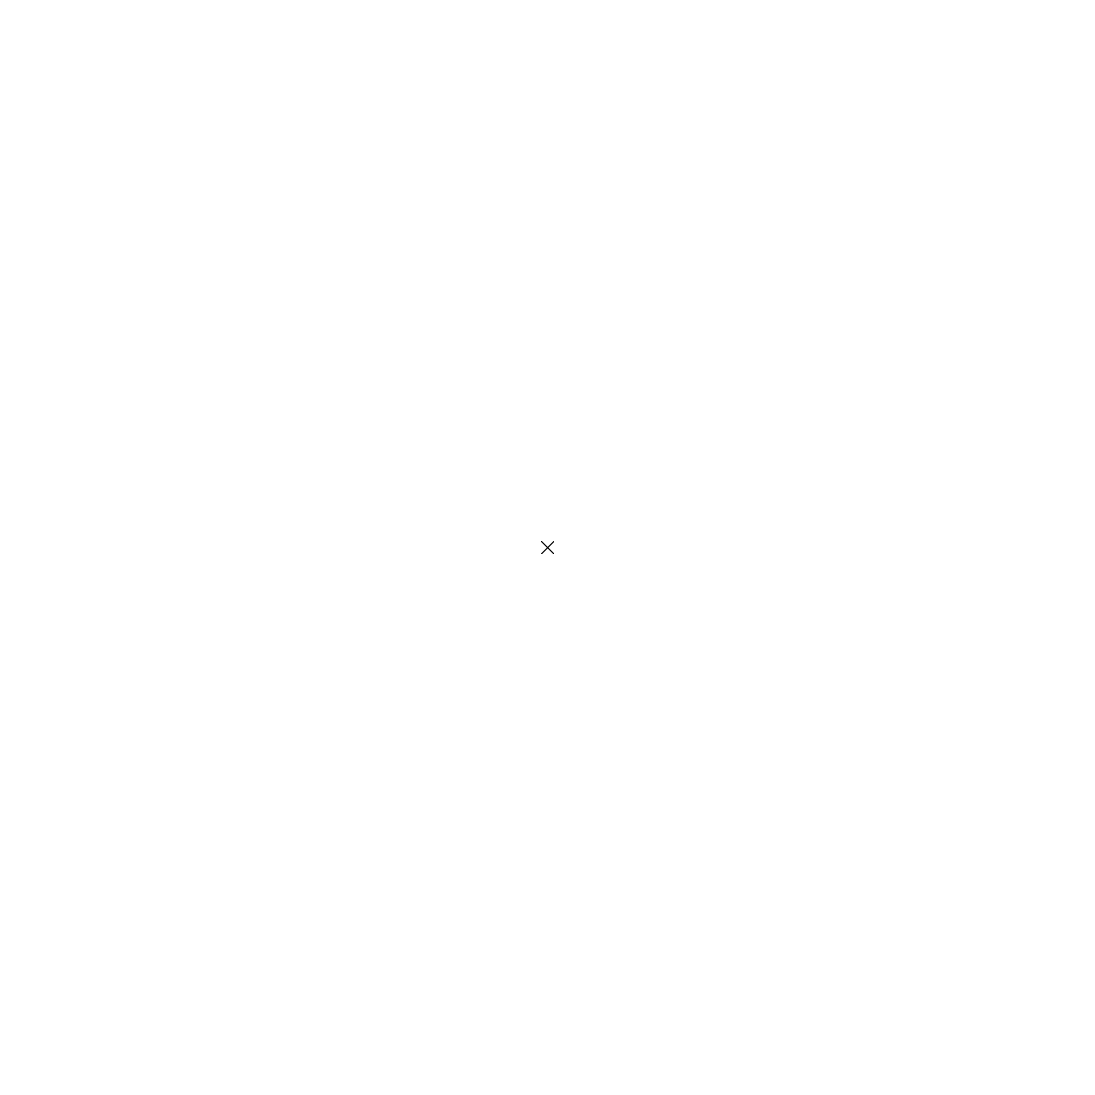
# Model space of a CAD drawing. Header units: metres. Extents: x 2349683.4537232672 to 2349683.4537232672, y 394436.9351646584 to 394436.9351646584.
import ezdxf

# ---------------------------------------------------------------- set-up
doc = ezdxf.new("R2010")
doc.units = ezdxf.units.M
doc.header["$PDMODE"] = 35
doc.header["$PDSIZE"] = 5

msp = doc.modelspace()

# ---------------------------------------------------------------- linework, layer by layer
at = {"color": 1}
msp.add_point((2349683.4537232672, 394436.9351646584), dxfattribs=at)

doc.saveas('drawing.dxf')
